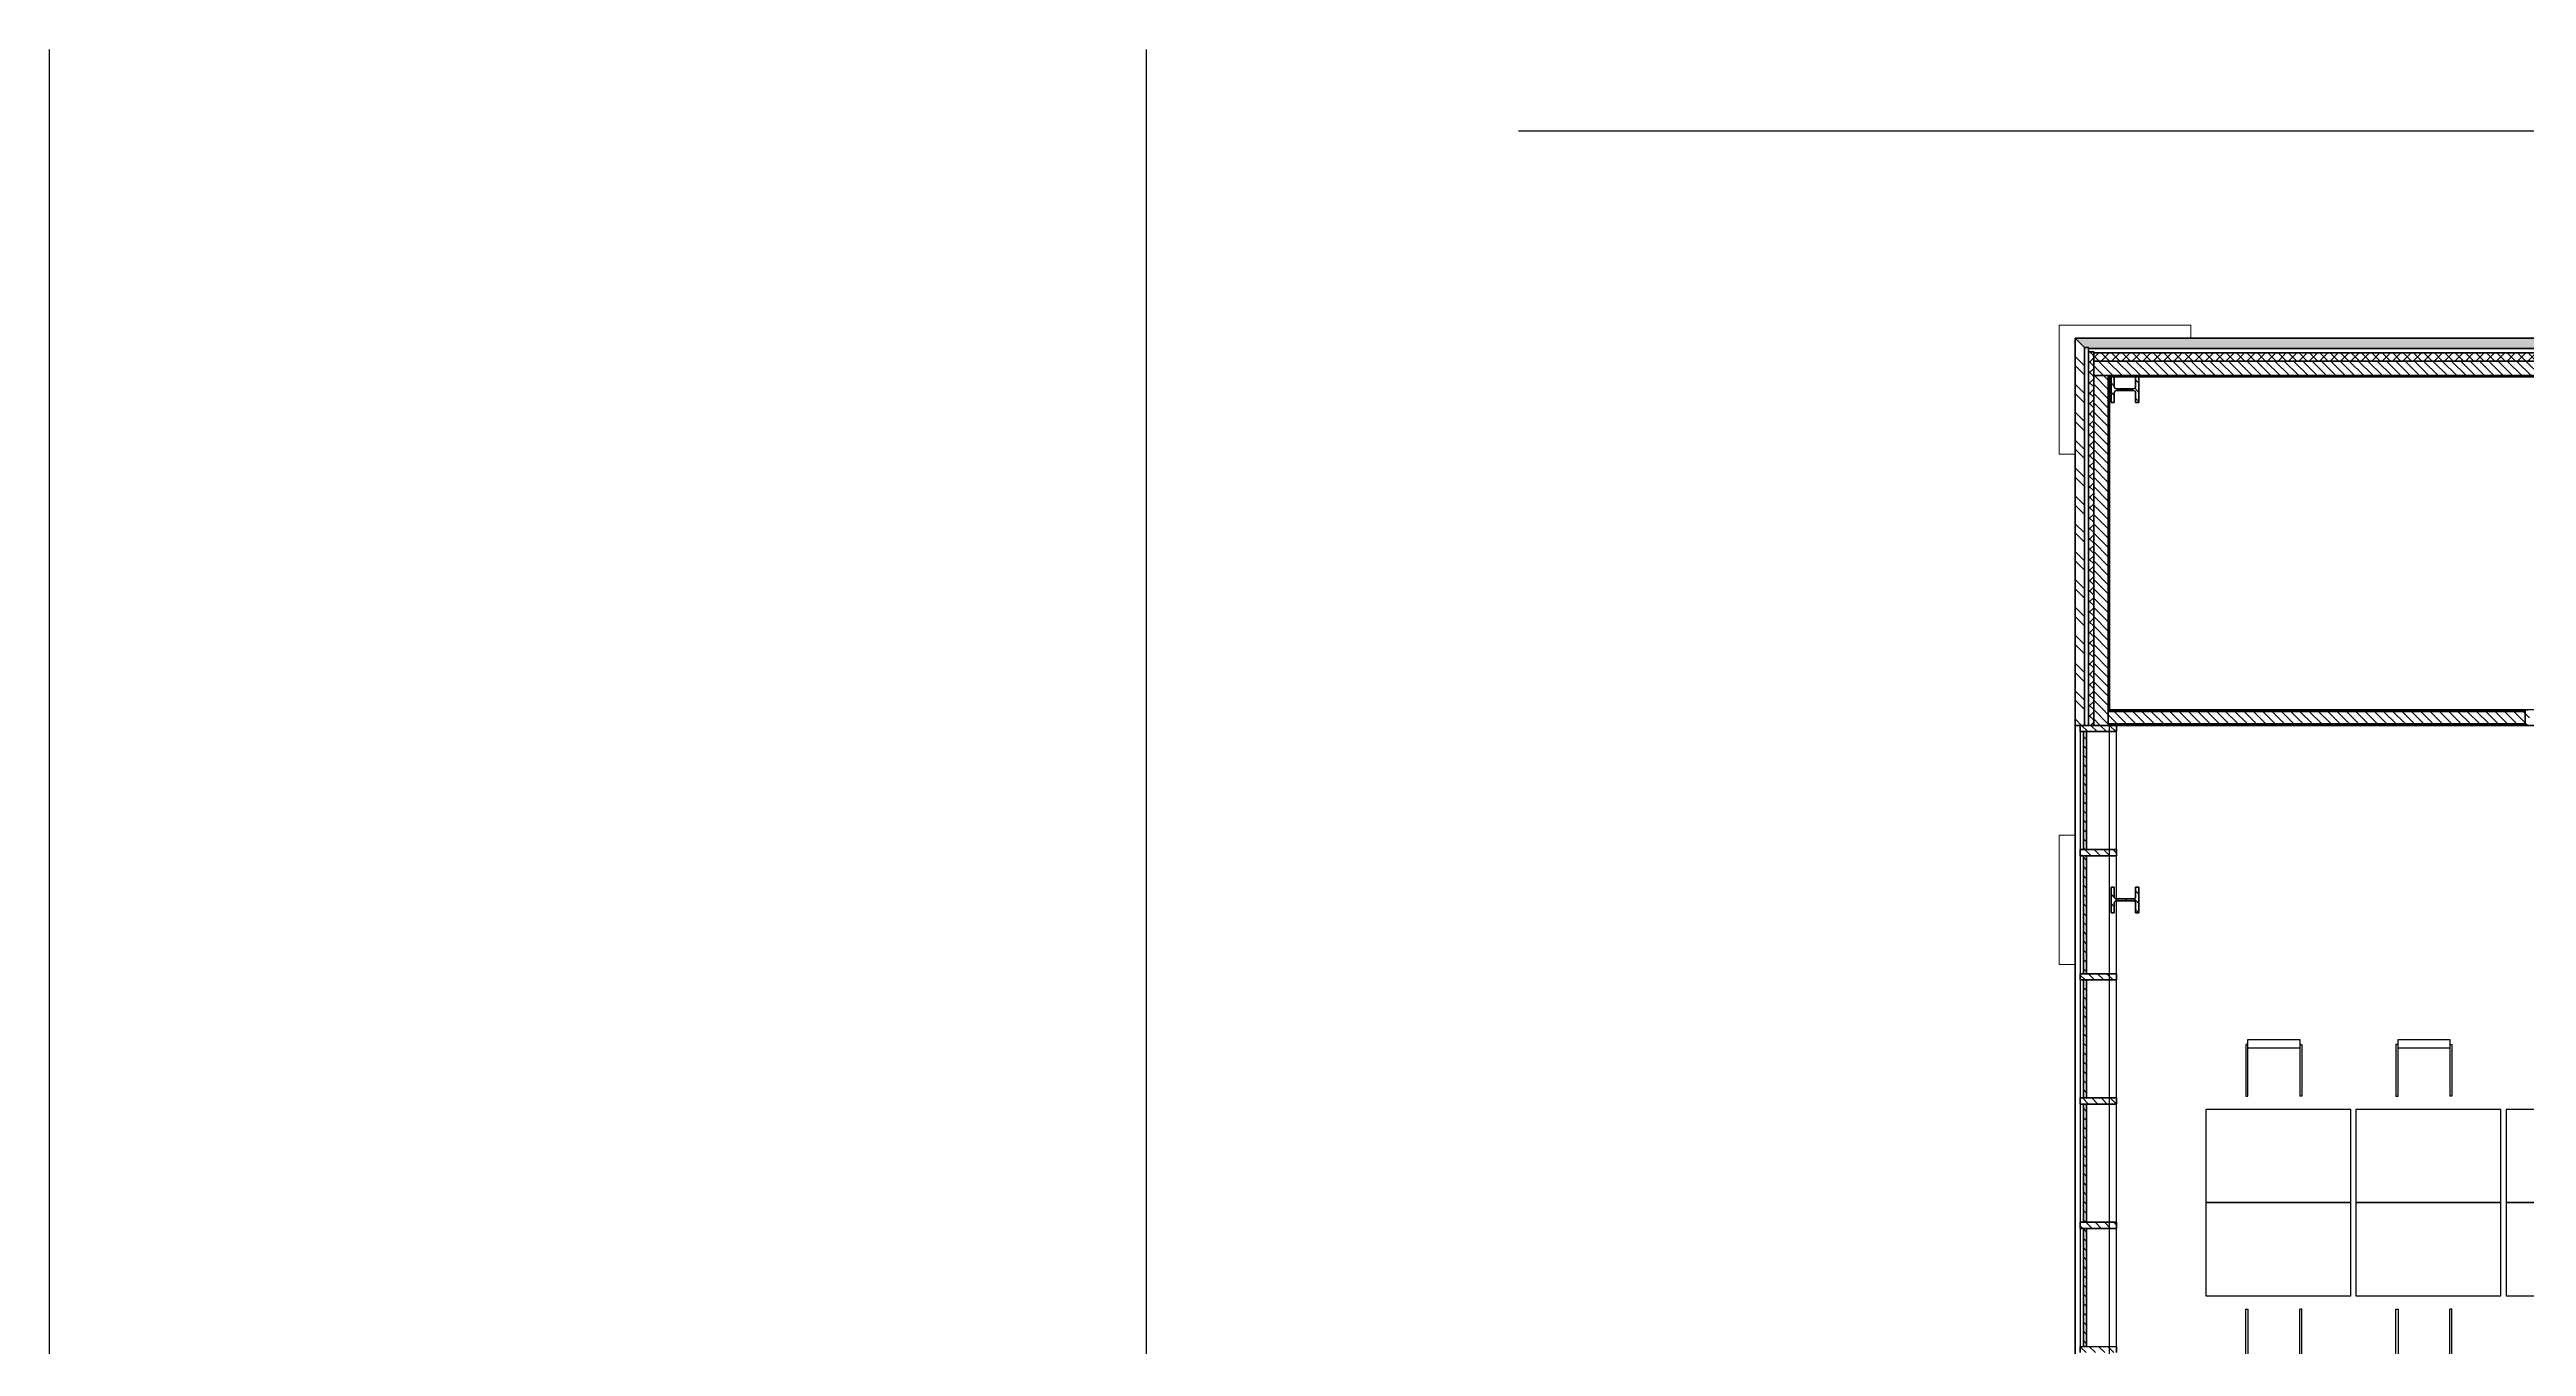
# Model space of a CAD drawing. Header units: millimetres. Extents: x -100 to 251604, y 0 to 25979.
# Drawn here: x 63212 to 87144, y 12570 to 25100 of the extents above; entities that cross this region are included whole.
import ezdxf

# ---------------------------------------------------------------- set-up
doc = ezdxf.new("R2018")
doc.units = ezdxf.units.MM
doc.layers.get('0').update_dxf_attribs({"true_color": 0xdfdfdf})
for name, color, linetype in [('Background_0', 7, 'Continuous'), ('Background_Back bricks', 7, 'Continuous'), ('Background_BRX_2D_Symbols', 7, 'Continuous'), ('Background_DOOR_FRAME', 253, 'Continuous'), ('Background_Front bricks', 7, 'Continuous'), ('Background_GLASS', 161, 'Continuous'), ('Background_WINDOW_FRAME', 253, 'Continuous'), ('Boundary_0', 7, 'Continuous'), ('Boundary_Air', 7, 'Continuous'), ('Boundary_Back bricks', 7, 'Continuous'), ('Boundary_BRX_2D_Symbols', 7, 'Continuous'), ('Boundary_Cavity Wall_ Back', 7, 'Continuous'), ('Boundary_Cavity Wall_ Front', 7, 'Continuous'), ('Boundary_DOOR_FRAME', 253, 'Continuous'), ('Boundary_Front bricks', 7, 'Continuous'), ('Boundary_GLASS', 161, 'Continuous'), ('Boundary_Gypsum Board', 54, 'Continuous'), ('Boundary_Insulation_ Polyurethane Foam', 42, 'Continuous'), ('Boundary_Interior Wall Plaster_ 140', 7, 'Continuous'), ('Boundary_Plaster_ Cement', 165, 'Continuous'), ('Boundary_WINDOW_FRAME', 253, 'Continuous'), ('Fill_0', 7, 'Continuous'), ('Fill_Back bricks', 7, 'Continuous'), ('Fill_DOOR_FRAME', 253, 'Continuous'), ('Fill_Front bricks', 7, 'Continuous'), ('Fill_GLASS', 161, 'Continuous'), ('Fill_Gypsum Board', 251, 'Continuous'), ('Fill_Insulation_ Polyurethane Foam', 42, 'Continuous'), ('Fill_Plaster_ Cement', 253, 'Continuous'), ('Fill_Supporting Wall_ Brick', 11, 'Continuous'), ('Fill_WINDOW_FRAME', 253, 'Continuous'), ('Viewport border', 7, 'Continuous')]:
    doc.layers.add(name, color=color, linetype=linetype)
for name, color, linetype, lineweight in [('Background_Air', 7, 'Continuous', 9), ('Background_Concrete_ Reinforced', 7, 'Continuous', 9), ('Background_Gypsum Board', 7, 'Continuous', 9), ('Background_Insulation_ Polyurethane Foam', 7, 'Continuous', 9), ('Background_Plaster_ Cement', 7, 'Continuous', 9), ('Background_Supporting Wall_ Brick', 7, 'Continuous', 9), ('BIM_SECTIONS', 151, 'Continuous', 25), ('Boundary_Supporting Wall_ Brick', 14, 'Continuous', 50)]:
    doc.layers.add(name, color=color, linetype=linetype, lineweight=lineweight)
doc.layers.add('BIM_ROOM_LINES', color=7, linetype='Continuous', plot=False)
doc.styles.get("Standard").update_dxf_attribs({"font": 'arial.ttf'})
pattern_1 = [(45, (-5377.5, -9300), (-44.90128, 44.90128), [])]
pattern_2 = [(45, (-5377.5, -9300), (-134.7038, 134.7038), []), (45, (-5332.6, -9300), (-134.7038, 134.7038), []), (45, (-5287.7, -9300), (-134.7038, 134.7038), []), (45, (-5242.8, -9300), (-134.7038, 134.7038), [])]

# ---------------------------------------------------------------- blocks, each defined once
blk = doc.blocks.new('Main_Floor 0__section__..%5CMainBuilding.dwg', base_point=(-3895, -13010))
at = {"layer": 'BIM_SECTIONS'}
blk.add_lwpolyline([(48605, -12090), (48605, 12090)], dxfattribs=at)
blk = doc.blocks.new('*U11040')
for points in [[(-273, -254), (-323, -254), (-323, 246), (-273, 246)], [(-273, 246), (-273, 266), (224, 266), (224, 246)], [(-273, 246), (-243, 246)], [(-243, 246), (224, 246)], [(-243, -254), (-243, 246)], [(-243, -254), (-273, -254)], [(-273, -254), (-273, -274), (224, -274), (224, -254)], [(224, -254), (-243, -254)]]:
    blk.add_lwpolyline(points)
blk = doc.blocks.new('*U11095')
for p, q in [((8042, 1850), (6642, 1850)), ((6642, 1850), (6642, 950)), ((8042, 950), (8042, 1850)), ((6642, 950), (8042, 950))]:
    blk.add_line(p, q)
blk = doc.blocks.new('*U11096')
for p, q in [((8042, 950), (6642, 950)), ((6642, 950), (6642, 50)), ((8042, 50), (8042, 950)), ((6642, 50), (8042, 50))]:
    blk.add_line(p, q)
blk = doc.blocks.new('*U11097')
for p, q in [((9492, 1850), (8092, 1850)), ((8092, 1850), (8092, 950)), ((9492, 950), (9492, 1850)), ((8092, 950), (9492, 950))]:
    blk.add_line(p, q)
blk = doc.blocks.new('*U11098')
for p, q in [((9492, 950), (8092, 950)), ((8092, 950), (8092, 50)), ((9492, 50), (9492, 950)), ((8092, 50), (9492, 50))]:
    blk.add_line(p, q)
blk = doc.blocks.new('*U11099')
for p, q in [((10942, 1850), (9542, 1850)), ((9542, 1850), (9542, 950)), ((10942, 950), (10942, 1850)), ((9542, 950), (10942, 950))]:
    blk.add_line(p, q)
blk = doc.blocks.new('*U11100')
for p, q in [((10942, 950), (9542, 950)), ((9542, 950), (9542, 50)), ((10942, 50), (10942, 950)), ((9542, 50), (10942, 50))]:
    blk.add_line(p, q)
blk = doc.blocks.new('Main_Floor 1__section__..%5CMainBuilding.dwg', base_point=(-3895, -13010))
at = {"layer": 'Fill_0', "extrusion": (0, 0, -1)}
h = blk.add_hatch(dxfattribs=at)
h.set_pattern_fill('ANSI31', color=256, scale=20, style=0)
h.set_pattern_definition(pattern_1)
edge = h.paths.add_edge_path()
edge.add_line((-5725, 8928), (-5725, 8680))
edge.add_line((-5725, 8680), (-5757, 8680))
edge.add_line((-5757, 8680), (-5757, 8774))
edge.add_spline(control_points=[(-5757, 8774), (-5757, 8795), (-5778, 8795)], knot_values=[-0.785398, -0.785398, -0.785398, 0.785398, 0.785398, 0.785398], weights=[1, 0.707107, 1], degree=2, periodic=0)
edge.add_line((-5778, 8795), (-5942, 8795))
edge.add_spline(control_points=[(-5942, 8795), (-5963, 8795), (-5963, 8774)], knot_values=[-0.785398, -0.785398, -0.785398, 0.785398, 0.785398, 0.785398], weights=[1, 0.707107, 1], degree=2, periodic=0)
edge.add_line((-5963, 8774), (-5963, 8680))
edge.add_line((-5963, 8680), (-5995, 8680))
edge.add_line((-5995, 8680), (-5995, 8928))
edge.add_line((-5995, 8928), (-5963, 8928))
edge.add_line((-5963, 8928), (-5963, 8834))
edge.add_spline(control_points=[(-5963, 8834), (-5963, 8813), (-5942, 8813)], knot_values=[-0.785398, -0.785398, -0.785398, 0.785398, 0.785398, 0.785398], weights=[1, 0.707107, 1], degree=2, periodic=0)
edge.add_line((-5942, 8813), (-5778, 8813))
edge.add_spline(control_points=[(-5778, 8813), (-5757, 8813), (-5757, 8834)], knot_values=[-0.785398, -0.785398, -0.785398, 0.785398, 0.785398, 0.785398], weights=[1, 0.707107, 1], degree=2, periodic=0)
edge.add_line((-5757, 8834), (-5757, 8928))
edge.add_line((-5757, 8928), (-5725, 8928))
h = blk.add_hatch(dxfattribs=at)
h.set_pattern_fill('ANSI31', color=256, scale=20, style=0)
h.set_pattern_definition(pattern_1)
edge = h.paths.add_edge_path()
edge.add_line((-5963, 3750), (-5995, 3750))
edge.add_line((-5995, 3750), (-5995, 3998))
edge.add_line((-5995, 3998), (-5963, 3998))
edge.add_line((-5963, 3998), (-5963, 3904))
edge.add_spline(control_points=[(-5963, 3904), (-5963, 3883), (-5942, 3883)], knot_values=[-0.785398, -0.785398, -0.785398, 0.785398, 0.785398, 0.785398], weights=[1, 0.707107, 1], degree=2, periodic=0)
edge.add_line((-5942, 3883), (-5778, 3883))
edge.add_spline(control_points=[(-5778, 3883), (-5757, 3883), (-5757, 3904)], knot_values=[-0.785398, -0.785398, -0.785398, 0.785398, 0.785398, 0.785398], weights=[1, 0.707107, 1], degree=2, periodic=0)
edge.add_line((-5757, 3904), (-5757, 3998))
edge.add_line((-5757, 3998), (-5725, 3998))
edge.add_line((-5725, 3998), (-5725, 3750))
edge.add_line((-5725, 3750), (-5757, 3750))
edge.add_line((-5757, 3750), (-5757, 3844))
edge.add_spline(control_points=[(-5757, 3844), (-5757, 3865), (-5778, 3865)], knot_values=[-0.785398, -0.785398, -0.785398, 0.785398, 0.785398, 0.785398], weights=[1, 0.707107, 1], degree=2, periodic=0)
edge.add_line((-5778, 3865), (-5942, 3865))
edge.add_spline(control_points=[(-5942, 3865), (-5963, 3865), (-5963, 3844)], knot_values=[-0.785398, -0.785398, -0.785398, 0.785398, 0.785398, 0.785398], weights=[1, 0.707107, 1], degree=2, periodic=0)
edge.add_line((-5963, 3844), (-5963, 3750))
at = {"layer": 'Fill_Back bricks', "extrusion": (-1.27089e-30, 5.34233e-27, -1)}
h = blk.add_hatch(dxfattribs=at)
h.set_pattern_fill('ANSI36', color=256, scale=20, style=0)
h.set_pattern_definition([(45, (-5377.5, -9300), (33.67596, 123.47852), [158.75, -31.75, 0, -31.75])])
h.paths.add_polyline_path([(-41228, 9300), (-5378, 9300), (-5468, 9210), (-5508, 9210), (-5508, 9200), (-41138, 9200), (-41138, 9210)])
at = {"layer": 'Fill_DOOR_FRAME', "extrusion": (0, 0, -1)}
h = blk.add_hatch(dxfattribs=at)
h.set_pattern_fill('ANSI31', color=256, scale=20, style=0)
h.set_pattern_definition(pattern_1)
h.paths.add_polyline_path([(-9753, 5710), (-9728, 5710), (-9728, 5560), (-9768, 5560), (-9768, 5670), (-9753, 5670)])
at = {"layer": 'Fill_Front bricks', "extrusion": (0, 0, -1)}
h = blk.add_hatch(dxfattribs=at)
h.set_pattern_fill('ANSI32', color=256, scale=20, style=0)
h.set_pattern_definition([(45, (-5377.5, -9300), (-134.7038, 134.7038), []), (45, (-5287.7, -9300), (-134.7038, 134.7038), [])])
h.paths.add_polyline_path([(-5378, 5560), (-5468, 5560), (-5468, 9210), (-5378, 9300)])
at = {"layer": 'Fill_GLASS', "extrusion": (0, 0, -1)}
h = blk.add_hatch(dxfattribs=at)
h.set_pattern_fill('ANSI31', color=256, scale=20, style=0)
h.set_pattern_definition(pattern_1)
h.paths.add_polyline_path([(-5458, 5500), (-5458, 4360), (-5488, 4360), (-5488, 5500)])
h = blk.add_hatch(dxfattribs=at)
h.set_pattern_fill('ANSI31', color=256, scale=20, style=0)
h.set_pattern_definition(pattern_1)
h.paths.add_polyline_path([(-5458, 4300), (-5458, 3160), (-5488, 3160), (-5488, 4300)])
h = blk.add_hatch(dxfattribs=at)
h.set_pattern_fill('ANSI31', color=256, scale=20, style=0)
h.set_pattern_definition(pattern_1)
h.paths.add_polyline_path([(-5458, 3100), (-5458, 1960), (-5488, 1960), (-5488, 3100)])
h = blk.add_hatch(dxfattribs=at)
h.set_pattern_fill('ANSI31', color=256, scale=20, style=0)
h.set_pattern_definition(pattern_1)
h.paths.add_polyline_path([(-5458, 1900), (-5458, 760), (-5488, 760), (-5488, 1900)])
h = blk.add_hatch(dxfattribs=at)
h.set_pattern_fill('ANSI31', color=256, scale=20, style=0)
h.set_pattern_definition(pattern_1)
h.paths.add_polyline_path([(-5458, 700), (-5458, -440), (-5488, -440), (-5488, 700)])
at = {"layer": 'Fill_Gypsum Board', "extrusion": (0, 0, -1)}
h = blk.add_hatch(dxfattribs=at)
h.set_pattern_fill('ANSI34', color=256, scale=10, style=0)
h.set_pattern_definition(pattern_2)
h.paths.add_polyline_path([(-5710, 8940), (-5698, 8940), (-5698, 5695), (-5710, 5695)])
h = blk.add_hatch(dxfattribs=at)
h.set_pattern_fill('ANSI34', color=256, scale=10, style=0)
h.set_pattern_definition(pattern_2)
h.paths.add_polyline_path([(-5710, 8940), (-5710, 8928), (-10693, 8928), (-10693, 8940)])
h = blk.add_hatch(dxfattribs=at)
h.set_pattern_fill('ANSI34', color=256, scale=10, style=0)
h.set_pattern_definition(pattern_2)
h.paths.add_polyline_path([(-5698, 5560), (-5710, 5560), (-5710, 5575), (-5698, 5575)])
at = {"layer": 'Fill_Insulation_ Polyurethane Foam', "extrusion": (0, 0, -1)}
h = blk.add_hatch(dxfattribs=at)
h.set_pattern_fill('INSULATION', color=256, scale=20, style=0)
h.set_pattern_definition([(45, (-5377.5, -9300), (-50.28943, 50.28943), []), (135, (-5377.5, -9300), (-50.28943, -50.28943), [])])
h.paths.add_polyline_path([(-5508, 5560), (-5558, 5560), (-5558, 9080), (-41048, 9080), (-41048, -120), (-40828, -120), (-40828, -170), (-41098, -170), (-41098, 9160), (-5558, 9160), (-5558, 9170), (-5508, 9170)])
at = {"layer": 'Fill_Plaster_ Cement', "extrusion": (0, 0, -1)}
h = blk.add_hatch(dxfattribs=at)
h.set_pattern_fill('ANSI34', color=256, scale=10, style=0)
h.set_pattern_definition(pattern_2)
h.paths.add_polyline_path([(-5710, 5710), (-5710, 5695), (-9728, 5695), (-9728, 5710)])
h = blk.add_hatch(dxfattribs=at)
h.set_pattern_fill('ANSI34', color=256, scale=10, style=0)
h.set_pattern_definition(pattern_2)
h.paths.add_polyline_path([(-9728, 5560), (-9728, 5575), (-5710, 5575), (-5710, 5560)])
at = {"layer": 'Fill_Supporting Wall_ Brick', "extrusion": (0, 0, -1)}
h = blk.add_hatch(dxfattribs=at)
h.set_pattern_fill('ANSI31', color=256, scale=20, style=0)
h.set_pattern_definition(pattern_1)
h.paths.add_polyline_path([(-19787, 5365), (-19787, 5485), (-17813, 5485), (-17813, 8940), (-20752, 8940), (-20752, 5485), (-20587, 5485), (-20587, 5365), (-20752, 5365), (-20752, 3885), (-13060, 3885), (-13060, 3765), (-20872, 3765), (-20872, 8940), (-25661, 8940), (-25661, 2193), (-25781, 2193), (-25781, 2348), (-32003, 2348), (-32003, 2468), (-25781, 2468), (-25781, 8940), (-34318, 8940), (-34318, 2468), (-33943, 2468), (-33943, 2348), (-34438, 2348), (-34438, 8940), (-40908, 8940), (-40908, 20), (-40828, 20), (-40828, -120), (-41048, -120), (-41048, 9080), (-5558, 9080), (-5558, 5560), (-5698, 5560), (-5698, 5575), (-9728, 5575), (-9728, 5695), (-5698, 5695), (-5698, 8940), (-10693, 8940), (-10693, 5695), (-10528, 5695), (-10528, 5575), (-10693, 5575), (-10693, 3765), (-11020, 3765), (-11020, 3885), (-10813, 3885), (-10813, 8940), (-13943, 8940), (-13943, 5365), (-16728, 5365), (-16728, 5485), (-14063, 5485), (-14063, 8940), (-17693, 8940), (-17693, 5485), (-17528, 5485), (-17528, 5365)])
at = {"layer": 'Fill_WINDOW_FRAME', "extrusion": (0, 0, -1)}
h = blk.add_hatch(dxfattribs=at)
h.set_pattern_fill('ANSI31', color=256, scale=20, style=0)
h.set_pattern_definition(pattern_1)
h.paths.add_polyline_path([(-5778, 5500), (-5778, 5560), (-5428, 5560), (-5428, 5500)])
h = blk.add_hatch(dxfattribs=at)
h.set_pattern_fill('ANSI31', color=256, scale=20, style=0)
h.set_pattern_definition(pattern_1)
h.paths.add_polyline_path([(-5778, 4300), (-5778, 4360), (-5428, 4360), (-5428, 4300)])
h = blk.add_hatch(dxfattribs=at)
h.set_pattern_fill('ANSI31', color=256, scale=20, style=0)
h.set_pattern_definition(pattern_1)
h.paths.add_polyline_path([(-5778, 3100), (-5778, 3160), (-5428, 3160), (-5428, 3100)])
h = blk.add_hatch(dxfattribs=at)
h.set_pattern_fill('ANSI31', color=256, scale=20, style=0)
h.set_pattern_definition(pattern_1)
h.paths.add_polyline_path([(-5778, 1900), (-5778, 1960), (-5428, 1960), (-5428, 1900)])
h = blk.add_hatch(dxfattribs=at)
h.set_pattern_fill('ANSI31', color=256, scale=20, style=0)
h.set_pattern_definition(pattern_1)
h.paths.add_polyline_path([(-5778, 700), (-5778, 760), (-5428, 760), (-5428, 700)])
h = blk.add_hatch(dxfattribs=at)
h.set_pattern_fill('ANSI31', color=256, scale=20, style=0)
h.set_pattern_definition(pattern_1)
h.paths.add_polyline_path([(-5778, -500), (-5778, -440), (-5428, -440), (-5428, -500)])
at = {"layer": 'Background_0'}
for p, q in [((5757, 8928), (5725, 8928)), ((5725, 8928), (5725, 8680)), ((5757, 8834), (5757, 8928)), ((5995, 8928), (5963, 8928)), ((5963, 8928), (5963, 8834)), ((5995, 8680), (5995, 8928)), ((5725, 8680), (5757, 8680)), ((5757, 8680), (5757, 8774)), ((5942, 8813), (5778, 8813)), ((5778, 8795), (5942, 8795)), ((5963, 8774), (5963, 8680)), ((5963, 8680), (5995, 8680)), ((5725, 3998), (5725, 3750)), ((5757, 3998), (5725, 3998)), ((5757, 3904), (5757, 3998)), ((5757, 3750), (5757, 3844)), ((5942, 3883), (5778, 3883)), ((5778, 3865), (5942, 3865)), ((5963, 3998), (5963, 3904)), ((5995, 3998), (5963, 3998)), ((5963, 3844), (5963, 3750)), ((5995, 3750), (5995, 3998)), ((5725, 3750), (5757, 3750)), ((5963, 3750), (5995, 3750))]:
    blk.add_line(p, q, dxfattribs=at)
at = {"layer": 'Background_0', "extrusion": (0, 0, -1)}
for centre, start, end in [((-5778, 8834), 270, 0), ((-5778, 8774), 0, 90), ((-5942, 8834), 180, 270), ((-5942, 8774), 90, 180), ((-5778, 3904), 270, 0), ((-5778, 3844), 0, 90), ((-5942, 3904), 180, 270), ((-5942, 3844), 90, 180)]:
    blk.add_arc(centre, 21, start, end, dxfattribs=at)
at = {"layer": 'Background_Air'}
for p, q in [((5468, 9210), (5468, 5560)), ((5508, 9210), (5468, 9210)), ((5508, 9170), (5508, 9210)), ((5508, 9200), (5508, 9170)), ((41138, 9200), (5508, 9200)), ((5508, 5560), (5508, 9170)), ((5508, 9170), (5558, 9170)), ((5558, 9170), (5558, 9160)), ((5558, 9160), (41098, 9160)), ((5468, 5560), (5508, 5560))]:
    blk.add_line(p, q, dxfattribs=at)
at = {"layer": 'Background_Back bricks'}
for p, q in [((5378, 9300), (5468, 9210)), ((41228, 9300), (5378, 9300)), ((5468, 9210), (5508, 9210)), ((5508, 9210), (5508, 9200)), ((5508, 9200), (41138, 9200))]:
    blk.add_line(p, q, dxfattribs=at)
at = {"layer": 'Background_Concrete_ Reinforced'}
for p, q in [((5225, 9428), (5225, 8180)), ((6495, 9428), (5225, 9428)), ((6495, 9300), (6495, 9428)), ((5225, 8180), (5378, 8180)), ((5225, 4498), (5225, 3250)), ((5378, 4498), (5225, 4498)), ((5225, 3250), (5378, 3250))]:
    blk.add_line(p, q, dxfattribs=at)
at = {"layer": 'Background_DOOR_FRAME'}
for p, q in [((9753, 5710), (9728, 5710)), ((9728, 5710), (9728, 5560)), ((9728, 5560), (9768, 5560))]:
    blk.add_line(p, q, dxfattribs=at)
at = {"layer": 'Background_Front bricks'}
for p, q in [((5378, 9300), (5378, 5560)), ((5378, 9300), (5378, -9300)), ((5468, 9210), (5378, 9300)), ((5468, 5560), (5468, 9210)), ((5378, -8900), (5378, 5560)), ((5378, 5560), (5468, 5560))]:
    blk.add_line(p, q, dxfattribs=at)
at = {"layer": 'Background_GLASS'}
for p, q in [((5488, 5500), (5458, 5500)), ((5458, 5500), (5458, 4360)), ((5488, 4360), (5488, 5500)), ((5458, 4360), (5488, 4360)), ((5458, 4300), (5458, 3160)), ((5488, 4300), (5458, 4300)), ((5488, 3160), (5488, 4300)), ((5458, 3160), (5488, 3160)), ((5488, 3100), (5458, 3100)), ((5458, 3100), (5458, 1960)), ((5488, 1960), (5488, 3100)), ((5458, 1960), (5488, 1960)), ((5488, 1900), (5458, 1900)), ((5458, 1900), (5458, 760)), ((5488, 760), (5488, 1900)), ((5458, 760), (5488, 760)), ((5488, 700), (5458, 700)), ((5458, 700), (5458, -440)), ((5488, -440), (5488, 700))]:
    blk.add_line(p, q, dxfattribs=at)
at = {"layer": 'Background_Gypsum Board'}
for p, q in [((5710, 8940), (5698, 8940)), ((5698, 8940), (5698, 5695)), ((5710, 5695), (5710, 8940)), ((10693, 8940), (5710, 8940)), ((5710, 8940), (5710, 8928)), ((5710, 8928), (10693, 8928)), ((5698, 5695), (5710, 5695)), ((5698, 5575), (5698, 5560)), ((5710, 5575), (5698, 5575)), ((5698, 5560), (5710, 5560)), ((5710, 5560), (5710, 5575))]:
    blk.add_line(p, q, dxfattribs=at)
at = {"layer": 'Background_Insulation_ Polyurethane Foam'}
for p, q in [((5508, 9170), (5508, 5560)), ((5558, 9170), (5508, 9170)), ((5558, 9160), (5558, 9170)), ((41098, 9160), (5558, 9160)), ((5558, 8940), (5558, 9080)), ((5558, 9080), (40908, 9080)), ((5558, 5560), (5558, 8940)), ((5508, 5560), (5558, 5560))]:
    blk.add_line(p, q, dxfattribs=at)
at = {"layer": 'Background_Plaster_ Cement'}
for p, q in [((5710, 5710), (5710, 5695)), ((9728, 5710), (5710, 5710)), ((5710, 5695), (9728, 5695)), ((9728, 5575), (5710, 5575)), ((5710, 5575), (5710, 5560)), ((5710, 5560), (9728, 5560)), ((9728, 5695), (9728, 5710)), ((9728, 5560), (9728, 5575))]:
    blk.add_line(p, q, dxfattribs=at)
at = {"layer": 'Background_Supporting Wall_ Brick'}
for p, q in [((40908, 9080), (5558, 9080)), ((5558, 9080), (5558, 8940)), ((5558, 8940), (5558, 5560)), ((5698, 8940), (5710, 8940)), ((5698, 5695), (5698, 8940)), ((5710, 8940), (10693, 8940)), ((5558, 5560), (5698, 5560)), ((5710, 5695), (5698, 5695)), ((5698, 5575), (5710, 5575)), ((5698, 5560), (5698, 5575)), ((9728, 5695), (5710, 5695)), ((5710, 5575), (9728, 5575)), ((9728, 5575), (9728, 5695))]:
    blk.add_line(p, q, dxfattribs=at)
at = {"layer": 'Background_WINDOW_FRAME'}
for p, q in [((5778, 5560), (5428, 5560)), ((5428, 5560), (5428, 5500)), ((5778, 5500), (5778, 5560)), ((5458, 5500), (5428, 5500)), ((5428, 5500), (5428, 4360)), ((5428, 5500), (5778, 5500)), ((5778, 5500), (5488, 5500)), ((5778, 4360), (5778, 5500)), ((5778, 4360), (5428, 4360)), ((5428, 4360), (5428, 4300)), ((5778, 4300), (5778, 4360)), ((5458, 4300), (5428, 4300)), ((5428, 4300), (5778, 4300)), ((5428, 4300), (5428, 3160)), ((5778, 4300), (5488, 4300)), ((5778, 3883), (5778, 4300)), ((5778, 3160), (5778, 3865)), ((5778, 3160), (5428, 3160)), ((5428, 3160), (5428, 3100)), ((5778, 3100), (5778, 3160)), ((5458, 3100), (5428, 3100)), ((5428, 3100), (5428, 1960)), ((5428, 3100), (5778, 3100)), ((5778, 3100), (5488, 3100)), ((5778, 1960), (5778, 3100)), ((5778, 1960), (5428, 1960)), ((5428, 1960), (5428, 1900)), ((5778, 1900), (5778, 1960)), ((5458, 1900), (5428, 1900)), ((5428, 1900), (5428, 760)), ((5428, 1900), (5778, 1900)), ((5778, 1900), (5488, 1900)), ((5778, 760), (5778, 1900)), ((5778, 760), (5428, 760)), ((5428, 760), (5428, 700)), ((5778, 700), (5778, 760)), ((5458, 700), (5428, 700)), ((5428, 700), (5778, 700)), ((5428, 700), (5428, -440)), ((5778, 700), (5488, 700)), ((5778, -440), (5778, 700)), ((5428, -440), (5428, -500)), ((5778, -500), (5778, -440))]:
    blk.add_line(p, q, dxfattribs=at)
at = {"layer": 'BIM_ROOM_LINES'}
for p, q in [((5725, 8928), (5710, 8928)), ((5710, 8928), (10678, 8928)), ((5710, 5710), (5710, 8928)), ((5963, 8928), (5757, 8928)), ((10678, 8928), (5995, 8928)), ((10678, 5710), (5710, 5710)), ((5710, -8968), (5710, 5560)), ((5710, 5560), (10678, 5560)), ((10678, 5560), (5778, 5560))]:
    blk.add_line(p, q, dxfattribs=at)
at = {"layer": 'BIM_SECTIONS'}
for points in [[(-3597, 12090), (-3597, -12090)], [(46605, 11300), (0, 11300)]]:
    blk.add_lwpolyline(points, dxfattribs=at)
at = {"layer": 'Boundary_0'}
for p, q in [((5725, 8928), (5757, 8928)), ((5725, 8680), (5725, 8928)), ((5757, 8928), (5757, 8834)), ((5963, 8834), (5963, 8928)), ((5963, 8928), (5995, 8928)), ((5995, 8928), (5995, 8680)), ((5757, 8680), (5725, 8680)), ((5757, 8774), (5757, 8680)), ((5778, 8813), (5942, 8813)), ((5942, 8795), (5778, 8795)), ((5963, 8680), (5963, 8774)), ((5995, 8680), (5963, 8680)), ((5725, 3750), (5725, 3998)), ((5725, 3998), (5757, 3998)), ((5757, 3998), (5757, 3904)), ((5757, 3844), (5757, 3750)), ((5778, 3883), (5942, 3883)), ((5942, 3865), (5778, 3865)), ((5963, 3904), (5963, 3998)), ((5963, 3998), (5995, 3998)), ((5963, 3750), (5963, 3844)), ((5995, 3998), (5995, 3750)), ((5757, 3750), (5725, 3750)), ((5995, 3750), (5963, 3750))]:
    blk.add_line(p, q, dxfattribs=at)
for centre, start, end in [((5778, 8834), 180, 270), ((5778, 8774), 90, 180), ((5942, 8834), 270, 0), ((5942, 8774), 0, 90), ((5778, 3904), 180, 270), ((5778, 3844), 90, 180), ((5942, 3904), 270, 0), ((5942, 3844), 0, 90)]:
    blk.add_arc(centre, 21, start, end, dxfattribs=at)
at = {"layer": 'Boundary_Air'}
for p, q in [((5468, 5560), (5468, 9210)), ((5468, 9210), (5508, 9210)), ((5508, 9210), (5508, 9170)), ((5508, 9170), (5508, 9200)), ((5508, 9200), (41138, 9200)), ((5508, 9170), (5508, 5560)), ((5558, 9170), (5508, 9170)), ((5558, 9160), (5558, 9170)), ((41098, 9160), (5558, 9160)), ((5508, 5560), (5468, 5560))]:
    blk.add_line(p, q, dxfattribs=at)
at = {"layer": 'Boundary_Back bricks'}
for p, q in [((5468, 9210), (5378, 9300)), ((5378, 9300), (41228, 9300)), ((5508, 9210), (5468, 9210)), ((5508, 9200), (5508, 9210)), ((41138, 9200), (5508, 9200))]:
    blk.add_line(p, q, dxfattribs=at)
at = {"layer": 'Boundary_Cavity Wall_ Back'}
for p, q in [((5468, 9210), (5378, 9300)), ((5378, 9300), (41228, 9300)), ((5508, 9210), (5468, 9210)), ((5508, 9170), (5508, 9210)), ((5558, 9170), (5508, 9170)), ((5558, 8940), (5558, 9170)), ((5710, 8940), (5558, 8940)), ((5710, 8928), (5710, 8940)), ((10693, 8928), (5710, 8928))]:
    blk.add_line(p, q, dxfattribs=at)
at = {"layer": 'Boundary_Cavity Wall_ Front'}
for p, q in [((5378, 5560), (5378, 9300)), ((5378, 9300), (5468, 9210)), ((5468, 9210), (5508, 9210)), ((5508, 9210), (5508, 9170)), ((5508, 9170), (5558, 9170)), ((5558, 9170), (5558, 8940)), ((5558, 8940), (5710, 8940)), ((5710, 8940), (5710, 5695)), ((5710, 5560), (5378, 5560)), ((5698, 5695), (5698, 5575)), ((5710, 5695), (5698, 5695)), ((5698, 5575), (5710, 5575)), ((5710, 5575), (5710, 5560))]:
    blk.add_line(p, q, dxfattribs=at)
at = {"layer": 'Boundary_DOOR_FRAME'}
for p, q in [((9728, 5560), (9728, 5710)), ((9728, 5710), (9753, 5710)), ((9768, 5560), (9728, 5560))]:
    blk.add_line(p, q, dxfattribs=at)
at = {"layer": 'Boundary_Front bricks'}
for p, q in [((5378, 5560), (5378, 9300)), ((5378, 9300), (5468, 9210)), ((5468, 9210), (5468, 5560)), ((5468, 5560), (5378, 5560))]:
    blk.add_line(p, q, dxfattribs=at)
at = {"layer": 'Boundary_GLASS'}
for p, q in [((5458, 5500), (5488, 5500)), ((5458, 4360), (5458, 5500)), ((5488, 5500), (5488, 4360)), ((5488, 4360), (5458, 4360)), ((5458, 4300), (5488, 4300)), ((5458, 3160), (5458, 4300)), ((5488, 4300), (5488, 3160)), ((5488, 3160), (5458, 3160)), ((5458, 3100), (5488, 3100)), ((5458, 1960), (5458, 3100)), ((5488, 3100), (5488, 1960)), ((5488, 1960), (5458, 1960)), ((5458, 1900), (5488, 1900)), ((5458, 760), (5458, 1900)), ((5488, 1900), (5488, 760)), ((5488, 760), (5458, 760)), ((5458, 700), (5488, 700)), ((5458, -440), (5458, 700)), ((5488, 700), (5488, -440)), ((5488, -440), (5458, -440))]:
    blk.add_line(p, q, dxfattribs=at)
at = {"layer": 'Boundary_Gypsum Board'}
for p, q in [((5698, 5695), (5698, 8940)), ((5698, 8940), (5710, 8940)), ((5710, 8940), (5710, 5695)), ((5710, 8940), (10693, 8940)), ((5710, 8928), (5710, 8940)), ((10693, 8928), (5710, 8928)), ((5710, 5695), (5698, 5695)), ((5698, 5560), (5698, 5575)), ((5698, 5575), (5710, 5575)), ((5710, 5560), (5698, 5560)), ((5710, 5575), (5710, 5560))]:
    blk.add_line(p, q, dxfattribs=at)
at = {"layer": 'Boundary_Insulation_ Polyurethane Foam'}
for p, q in [((5508, 5560), (5508, 9170)), ((5508, 9170), (5558, 9170)), ((5558, 9170), (5558, 9160)), ((5558, 9160), (41098, 9160)), ((41048, 9080), (5558, 9080)), ((5558, 9080), (5558, 5560)), ((5558, 5560), (5508, 5560))]:
    blk.add_line(p, q, dxfattribs=at)
at = {"layer": 'Boundary_Interior Wall Plaster_ 140'}
for p, q in [((5698, 5575), (5698, 5695)), ((5698, 5695), (5710, 5695)), ((5710, 5575), (5698, 5575)), ((5710, 5695), (5710, 5710)), ((5710, 5710), (9728, 5710)), ((5710, 5560), (5710, 5575)), ((9728, 5560), (5710, 5560)), ((9728, 5710), (9728, 5560))]:
    blk.add_line(p, q, dxfattribs=at)
at = {"layer": 'Boundary_Plaster_ Cement'}
for p, q in [((5710, 5710), (9728, 5710)), ((5710, 5695), (5710, 5710)), ((9728, 5695), (5710, 5695)), ((5710, 5560), (5710, 5575)), ((5710, 5575), (9728, 5575)), ((9728, 5560), (5710, 5560)), ((9728, 5710), (9728, 5695)), ((9728, 5575), (9728, 5560))]:
    blk.add_line(p, q, dxfattribs=at)
at = {"layer": 'Boundary_Supporting Wall_ Brick'}
for p, q in [((5558, 5560), (5558, 9080)), ((5558, 9080), (41048, 9080)), ((10693, 8940), (5698, 8940)), ((5698, 8940), (5698, 5695)), ((5698, 5560), (5558, 5560)), ((5698, 5695), (9728, 5695)), ((9728, 5575), (5698, 5575)), ((5698, 5575), (5698, 5560)), ((9728, 5695), (9728, 5575))]:
    blk.add_line(p, q, dxfattribs=at)
at = {"layer": 'Boundary_WINDOW_FRAME'}
for p, q in [((5428, 5500), (5428, 5560)), ((5428, 5560), (5778, 5560)), ((5778, 5560), (5778, 5500)), ((5778, 5500), (5428, 5500)), ((5428, 4300), (5428, 4360)), ((5428, 4360), (5778, 4360)), ((5778, 4360), (5778, 4300)), ((5778, 4300), (5428, 4300)), ((5428, 3100), (5428, 3160)), ((5428, 3160), (5778, 3160)), ((5778, 3160), (5778, 3100)), ((5778, 3100), (5428, 3100)), ((5428, 1900), (5428, 1960)), ((5428, 1960), (5778, 1960)), ((5778, 1960), (5778, 1900)), ((5778, 1900), (5428, 1900)), ((5428, 700), (5428, 760)), ((5428, 760), (5778, 760)), ((5778, 760), (5778, 700)), ((5778, 700), (5428, 700)), ((5428, -500), (5428, -440)), ((5428, -440), (5778, -440)), ((5778, -440), (5778, -500))]:
    blk.add_line(p, q, dxfattribs=at)
at = {"layer": 'Background_BRX_2D_Symbols'}
for name in ['*U11095', '*U11097', '*U11099', '*U11096', '*U11098', '*U11100']:
    blk.add_blockref(name, (0, 0), dxfattribs=at)
at = {"layer": 'Boundary_BRX_2D_Symbols', "rotation": 269.9999999999998}
for p in [(7302, 2203), (8752, 2203)]:
    blk.add_blockref('*U11040', p, dxfattribs=at)
at = {"layer": 'Boundary_BRX_2D_Symbols', "xscale": -1, "rotation": 270.0000000000003}
for p in [(7302, -303), (8752, -303)]:
    blk.add_blockref('*U11040', p, dxfattribs=at)

msp = doc.modelspace()

# ---------------------------------------------------------------- block references
at = {"layer": 'Viewport border'}
for name, p in [('Main_Floor 0__section__..%5CMainBuilding.dwg', (10712, 0)), ('Main_Floor 1__section__..%5CMainBuilding.dwg', (73510, 0))]:
    msp.add_blockref(name, p, dxfattribs=at)

doc.saveas('drawing.dxf')
